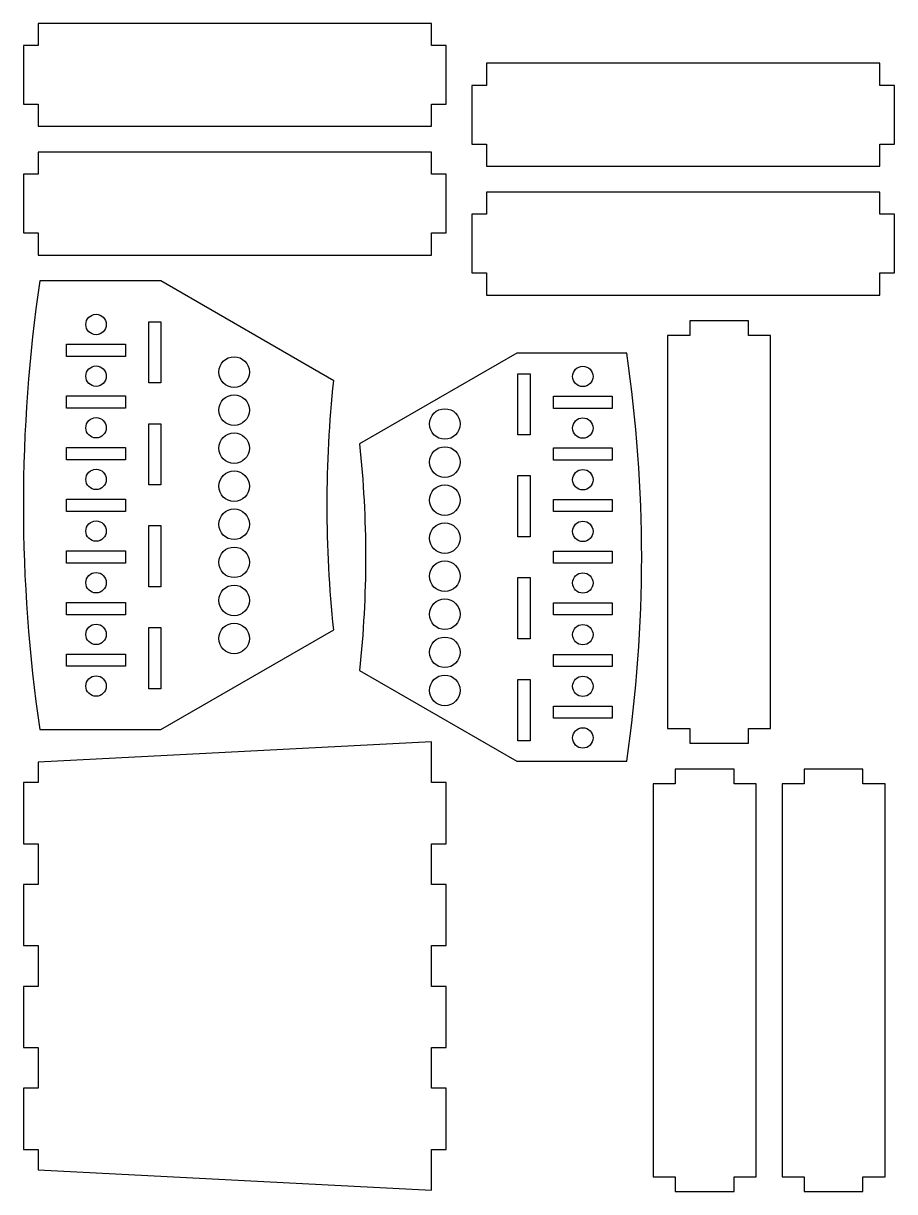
# Model space of a CAD drawing. Header units: millimetres. Extents: x 6 to 220, y 6 to 293.
import ezdxf

# ---------------------------------------------------------------- set-up
doc = ezdxf.new("R2010")
doc.units = ezdxf.units.MM
doc.layers.get('0').update_dxf_attribs({"linetype": 'CONTINUOUS'})

msp = doc.modelspace()

# ---------------------------------------------------------------- linework, layer by layer
for points in [[(109.95, 273.05), (109.95, 287.45), (106.35, 287.45), (106.35, 292.87), (9.95, 292.87), (9.95, 287.45), (6.35, 287.45), (6.35, 273.05), (9.95, 273.05), (9.95, 267.63), (106.35, 267.63), (106.35, 273.05)], [(219.9, 263.26), (219.9, 277.66), (216.3, 277.66), (216.3, 283.08), (119.9, 283.08), (119.9, 277.66), (116.3, 277.66), (116.3, 263.26), (119.9, 263.26), (119.9, 257.84), (216.3, 257.84), (216.3, 263.26)], [(109.95, 241.46), (109.95, 255.86), (106.35, 255.86), (106.35, 261.28), (9.95, 261.28), (9.95, 255.86), (6.35, 255.86), (6.35, 241.46), (9.95, 241.46), (9.95, 236.04), (106.35, 236.04), (106.35, 241.46)], [(219.9, 231.67), (219.9, 246.07), (216.3, 246.07), (216.3, 251.49), (119.9, 251.49), (119.9, 246.07), (116.3, 246.07), (116.3, 231.67), (119.9, 231.67), (119.9, 226.25), (216.3, 226.25), (216.3, 231.67)], [(37.08, 204.69), (37.08, 219.69), (40.08, 219.69), (40.08, 204.69)], [(169.67, 116.3), (184.07, 116.3), (184.07, 119.9), (189.49, 119.9), (189.49, 216.3), (184.07, 216.3), (184.07, 219.9), (169.67, 219.9), (169.67, 216.3), (164.25, 216.3), (164.25, 119.9), (169.67, 119.9)], [(31.36, 214.19), (31.36, 211.19), (16.96, 211.19), (16.96, 214.19)], [(127.56, 206.95), (130.56, 206.95), (130.56, 191.95), (127.56, 191.95)], [(31.36, 201.52), (31.36, 198.52), (16.96, 198.52), (16.96, 201.52)], [(136.28, 198.45), (136.28, 201.45), (150.68, 201.45), (150.68, 198.45)], [(37.08, 179.69), (37.08, 194.69), (40.08, 194.69), (40.08, 179.69)], [(31.36, 188.85), (31.36, 185.85), (16.96, 185.85), (16.96, 188.85)], [(136.28, 185.78), (136.28, 188.78), (150.68, 188.78), (150.68, 185.78)], [(127.56, 181.95), (130.56, 181.95), (130.56, 166.95), (127.56, 166.95)], [(31.36, 176.19), (31.36, 173.19), (16.96, 173.19), (16.96, 176.19)], [(136.28, 173.12), (136.28, 176.12), (150.68, 176.12), (150.68, 173.12)], [(37.08, 154.69), (37.08, 169.69), (40.08, 169.69), (40.08, 154.69)], [(31.36, 163.52), (31.36, 160.52), (16.96, 160.52), (16.96, 163.52)], [(136.28, 160.45), (136.28, 163.45), (150.68, 163.45), (150.68, 160.45)], [(130.56, 141.95), (127.56, 141.95), (127.56, 156.95), (130.56, 156.95)], [(31.36, 150.85), (31.36, 147.85), (16.96, 147.85), (16.96, 150.85)], [(136.28, 147.78), (136.28, 150.78), (150.68, 150.78), (150.68, 147.78)], [(37.08, 129.69), (37.08, 144.69), (40.08, 144.69), (40.08, 129.69)], [(31.36, 138.19), (31.36, 135.19), (16.96, 135.19), (16.96, 138.19)], [(136.28, 135.12), (136.28, 138.12), (150.68, 138.12), (150.68, 135.12)], [(130.56, 116.95), (127.56, 116.95), (127.56, 131.95), (130.56, 131.95)], [(136.28, 122.45), (136.28, 125.45), (150.68, 125.45), (150.68, 122.45)], [(6.35, 66.69), (9.95, 66.69), (9.95, 56.69), (6.35, 56.69), (6.35, 41.69), (9.95, 41.69), (9.95, 31.69), (6.35, 31.69), (6.35, 16.69), (9.95, 16.69), (9.95, 11.69), (106.35, 6.69), (106.35, 16.69), (109.95, 16.69), (109.95, 31.69), (106.35, 31.69), (106.35, 41.69), (109.95, 41.69), (109.95, 56.69), (106.35, 56.69), (106.35, 66.69), (109.95, 66.69), (109.95, 81.69), (106.35, 81.69), (106.35, 91.69), (109.95, 91.69), (109.95, 106.69), (106.35, 106.69), (106.35, 116.69), (9.95, 111.69), (9.95, 106.69), (6.35, 106.69), (6.35, 91.69), (9.95, 91.69), (9.95, 81.69), (6.35, 81.69)], [(166.14, 6.35), (180.54, 6.35), (180.54, 9.95), (185.96, 9.95), (185.96, 106.35), (180.54, 106.35), (180.54, 109.95), (166.14, 109.95), (166.14, 106.35), (160.72, 106.35), (160.72, 9.95), (166.14, 9.95)], [(197.73, 6.35), (212.13, 6.35), (212.13, 9.95), (217.55, 9.95), (217.55, 106.35), (212.13, 106.35), (212.13, 109.95), (197.73, 109.95), (197.73, 106.35), (192.31, 106.35), (192.31, 9.95), (197.73, 9.95)]]:
    msp.add_lwpolyline(points, close=True)
for points in [[(10.36, 119.69), (40.06, 119.69), (82.41, 144.14, -0.052545), (82.41, 205.24), (40.06, 229.69), (10.36, 229.69, 0.072848)], [(127.26, 111.95), (154.26, 111.95, 0.072848), (154.26, 211.95), (127.26, 211.95), (88.76, 189.72, -0.052545), (88.76, 134.18)]]:
    msp.add_lwpolyline(points, format="xyb", close=True)
for centre, radius in [((24.16, 219.02), 2.5), ((58, 207.35), 3.75), ((24.16, 206.35), 2.5), ((143.48, 206.28), 2.5), ((58, 198.02), 3.75), ((109.64, 194.62), 3.75), ((24.16, 193.69), 2.5), ((143.48, 193.62), 2.5), ((58, 188.69), 3.75), ((109.64, 185.28), 3.75), ((24.16, 181.02), 2.5), ((143.48, 180.95), 2.5), ((58, 179.35), 3.75), ((109.64, 175.95), 3.75), ((58, 170.02), 3.75), ((24.16, 168.35), 2.5), ((109.64, 166.62), 3.75), ((143.48, 168.28), 2.5), ((58, 160.69), 3.75), ((109.64, 157.28), 3.75), ((24.16, 155.69), 2.5), ((143.48, 155.62), 2.5), ((58, 151.35), 3.75), ((109.64, 147.95), 3.75), ((24.16, 143.02), 2.5), ((58, 142.02), 3.75), ((143.48, 142.95), 2.5), ((109.64, 138.62), 3.75), ((24.16, 130.35), 2.5), ((109.64, 129.28), 3.75), ((143.48, 130.28), 2.5), ((143.48, 117.62), 2.5)]:
    msp.add_circle(centre, radius)

doc.saveas('drawing.dxf')
